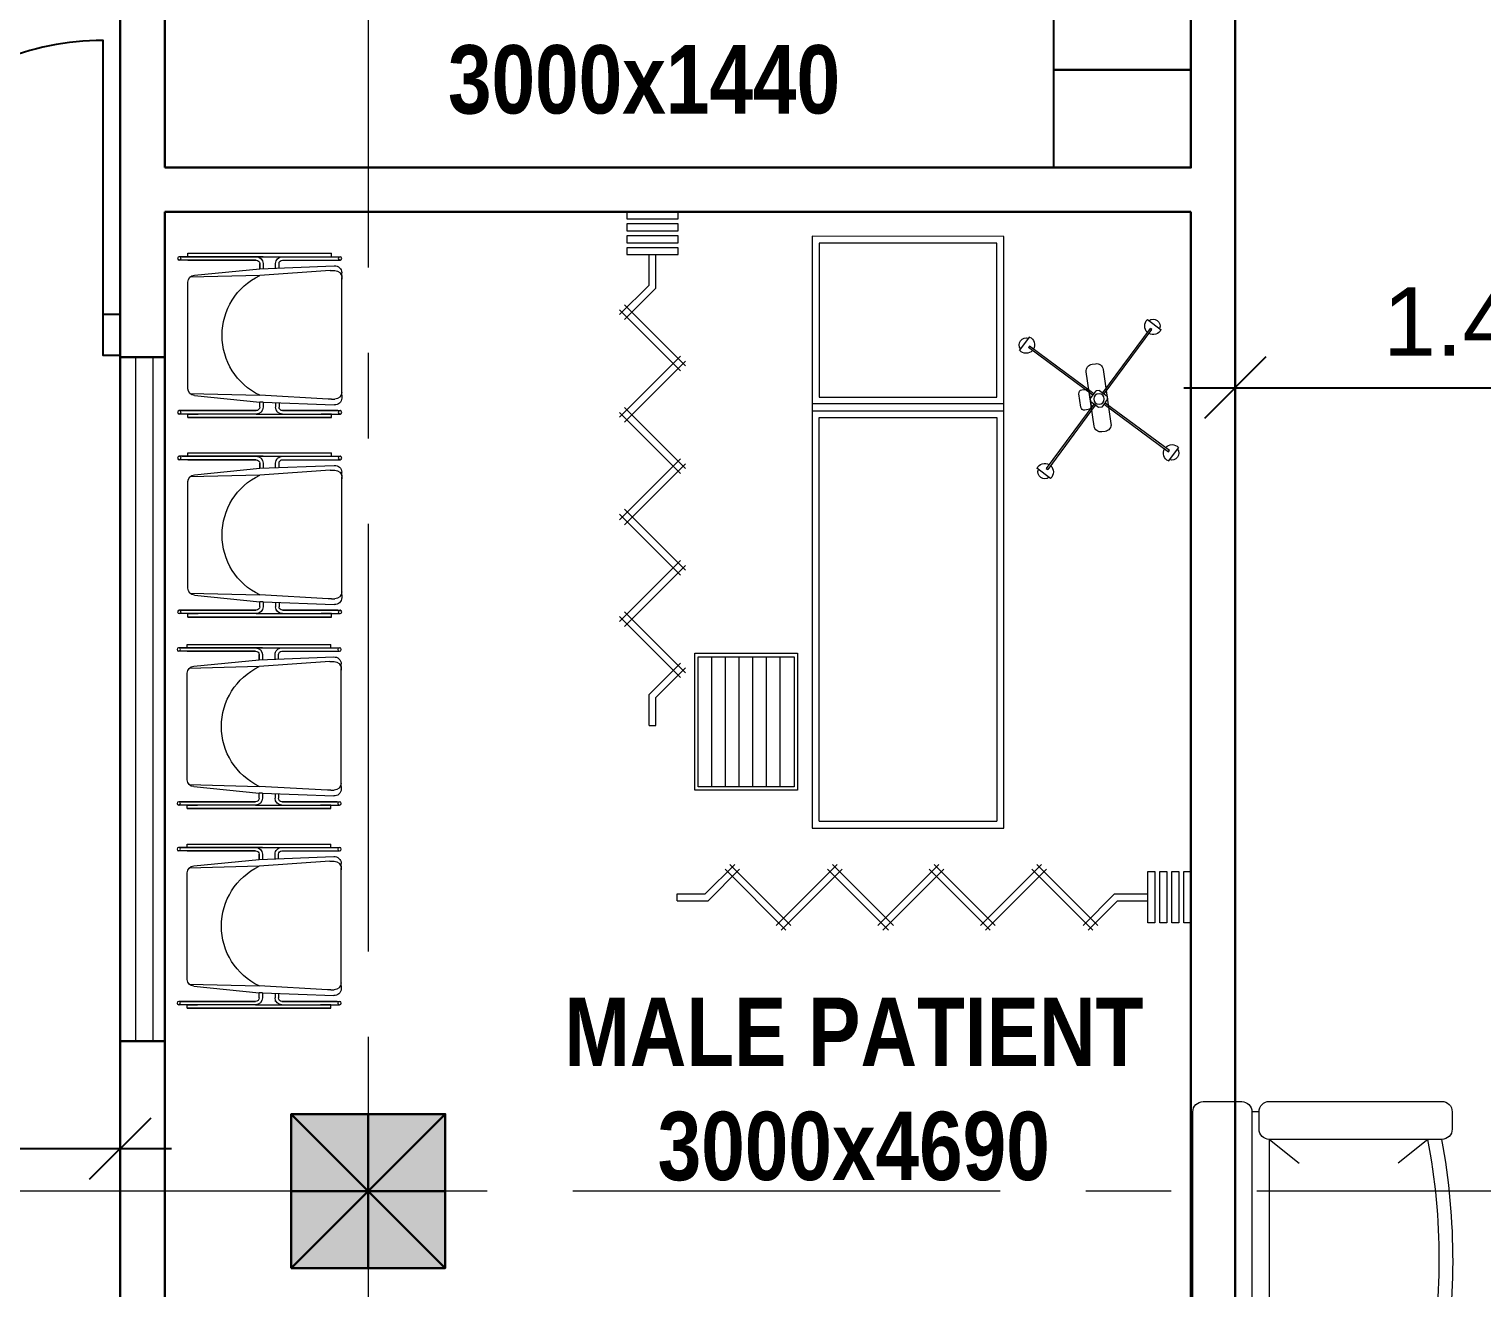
# Model space of a CAD drawing. Header units: metres. Extents: x 319894 to 3389272, y 120 to 6136017.
# Drawn here: x 321319.069 to 321323.317, y 3068028.857 to 3068032.538 of the extents above; entities that cross this region are included whole.
import ezdxf

# ---------------------------------------------------------------- set-up
doc = ezdxf.new("R2010")
doc.units = ezdxf.units.M
doc.header["$MEASUREMENT"] = 0
doc.linetypes.add('CENTER', pattern=[2, 1.25, -0.25, 0.25, -0.25])
doc.linetypes.add('HIDDEN', pattern=[0.375, 0.25, -0.125])
doc.layers.get('Defpoints').update_dxf_attribs({"color": 254})
for name, color, linetype, lineweight in [('centerline', 255, 'HIDDEN', 5), ('column', 50, 'Continuous', 30), ('Fixtures', 31, 'Continuous', 20), ('hatch', 252, 'Continuous', 15), ('wall', 4, 'Continuous', 30), ('window-door', 4, 'Continuous', 20)]:
    doc.layers.add(name, color=color, linetype=linetype, lineweight=lineweight)
for name, color, linetype in [('door_cad-block.com', 7, 'Continuous'), ('S-DIM', 7, 'Continuous'), ('steps', 23, 'Continuous'), ('TEXT', 255, 'Continuous')]:
    doc.layers.add(name, color=color, linetype=linetype)
doc.styles.get("Standard").update_dxf_attribs({"font": 'arial.ttf'})
doc.dimstyles.get("Standard").update_dxf_attribs({"dimtxt": 0.2, "dimasz": 0.18, "dimexe": 0.2, "dimexo": 0.2, "dimgap": 0.09, "dimtad": 1, "dimzin": 0, "dimdsep": 46, "dimtxsty": 'Standard', "dimblk": 'OBLIQUE', "dimcen": 0.09, "dimdle": 0.15, "dimclrt": 7, "dimadec": 0, "dimazin": 0, "dimtfac": 1, "dimtofl": 0, "dimtmove": 0, "dimatfit": 3, "dimfxl": 0.3, "dimfxlon": 1, "dimtfillclr": 2, "dimtolj": 1, "dimtzin": 0, "dimarcsym": 0})

# ---------------------------------------------------------------- blocks, each defined once
blk = doc.blocks.new('column')
at = {"layer": 'hatch'}
h = blk.add_hatch(color=256, dxfattribs=at)
h.dxf.hatch_style = 1
h.paths.add_polyline_path([(0, 0), (0.45, 0), (0.45, 0.45), (0, 0.45)])
at = {"layer": 'column'}
for p, q in [((0, 0.45), (0.45, 0)), ((0, 0), (0.45, 0.45)), ((0.225, 0.45), (0.225, 0)), ((0, 0.225), (0.45, 0.225))]:
    blk.add_line(p, q, dxfattribs=at)
blk.add_lwpolyline([(0, 0), (0.45, 0), (0.45, 0.45), (0, 0.45)], close=True, dxfattribs=at)
blk = doc.blocks.new('BGRID')
at = {"layer": 'centerline', "linetype": 'CENTER'}
for p, q in [((322143.3843, 3068091.5451), (322143.3843, 3068053.8854)), ((322157.2322, 3068081.5944), (322134.6013, 3068081.5944))]:
    blk.add_line(p, q, dxfattribs=at)
at = {"layer": 'wall'}
blk.add_blockref('column', (322143.1593, 3068081.3694), dxfattribs=at)
blk = doc.blocks.new('*U950')
at = {"color": 0, "linetype": 'ByBlock', "ltscale": 10}
blk.add_lwpolyline([(-50, 0), (-50, 800, 0.414214), (-850, 0)], format="xyb", dxfattribs=at)
at = {"color": 0}
for points in [[(-900, 0), (-850, 0), (-850, -120.6), (-900, -120.6)], [(-50, 0), (0, 0), (0, -120.6), (-50, -120.6)]]:
    blk.add_lwpolyline(points, close=True, dxfattribs=at)
blk = doc.blocks.new('MC-17')
for p, q in [((-0.173, 0.5978), (-0.1812, 0.5978)), ((-0.173, 0.5978), (-0.1552, 0.5978)), ((-0.1642, 0.5978), (0.1716, 0.5978)), ((-0.1552, 0.5978), (-0.1552, 0.597)), ((0.177, 0.5978), (0.1664, 0.5978)), ((0.177, 0.5978), (0.1853, 0.5978)), ((-0.238, 0.5678), (-0.228, 0.5678)), ((-0.238, 0.5678), (-0.228, 0.5678)), ((-0.238, 0.5678), (-0.228, 0.5678)), ((-0.238, 0.5678), (-0.228, 0.5678)), ((-0.238, 0.5678), (-0.228, 0.5678)), ((-0.238, 0.1478), (-0.238, 0.5678)), ((-0.238, 0.5678), (-0.238, 0.1478)), ((-0.228, 0.5861), (-0.228, 0.593)), ((-0.228, 0.5861), (-0.228, 0.5864)), ((-0.228, 0.5678), (-0.228, 0.5864)), ((-0.228, 0.4245), (-0.228, 0.5861)), ((-0.228, 0.5678), (-0.228, 0.5378)), ((-0.218, 0.5861), (-0.218, 0.593)), ((-0.218, 0.5861), (-0.218, 0.5864)), ((-0.218, 0.4245), (-0.218, 0.5864)), ((-0.218, 0.5864), (-0.218, 0.4245)), ((-0.1933, 0.3678), (-0.2011, 0.5761)), ((-0.1842, 0.568), (-0.1842, 0.5778)), ((-0.1842, 0.568), (-0.1842, 0.5577)), ((-0.1842, 0.5577), (-0.173, 0.3578)), ((0.1916, 0.5644), (0.177, 0.3578)), ((0.1916, 0.5644), (0.1916, 0.5778)), ((0.197, 0.3578), (0.2052, 0.5761)), ((0.222, 0.5858), (0.222, 0.5931)), ((0.222, 0.4245), (0.222, 0.5858)), ((0.232, 0.5858), (0.232, 0.5931)), ((0.232, 0.4245), (0.232, 0.5858)), ((0.232, 0.5678), (0.242, 0.5678)), ((0.242, 0.1478), (0.242, 0.5678)), ((0.232, 0.3451), (0.232, 0.4421)), ((-0.228, 0.3478), (-0.228, 0.4245)), ((-0.2178, 0.4045), (-0.218, 0.4045)), ((-0.1951, 0.4145), (-0.208, 0.4145)), ((-0.1947, 0.4045), (-0.208, 0.4045)), ((0.1988, 0.4045), (0.212, 0.4045)), ((0.1992, 0.4145), (0.212, 0.4145)), ((0.232, 0.3678), (0.232, 0.4045)), ((-0.228, 0.3478), (-0.228, 0.1301)), ((-0.218, 0.3478), (-0.218, 0.1301)), ((-0.218, 0.1295), (-0.218, 0.3478)), ((-0.1933, 0.3678), (-0.208, 0.3678)), ((-0.208, 0.3578), (-0.193, 0.3578)), ((-0.208, 0.3578), (-0.193, 0.3578)), ((-0.1933, 0.3678), (-0.193, 0.3578)), ((-0.1739, 0.1668), (-0.193, 0.3578)), ((-0.173, 0.3578), (-0.173, 0.3578)), ((-0.1677, 0.1533), (-0.173, 0.3578)), ((0.177, 0.3578), (0.1718, 0.1533)), ((0.178, 0.1668), (0.197, 0.3578)), ((0.212, 0.3578), (0.197, 0.3578)), ((0.197, 0.3578), (0.212, 0.3578)), ((0.212, 0.3678), (0.1974, 0.3678)), ((0.222, 0.3478), (0.222, 0.3308)), ((0.222, 0.1478), (0.222, 0.3478)), ((0.232, 0.3678), (0.232, 0.3451)), ((0.232, 0.3578), (0.232, 0.3678)), ((0.232, 0.3578), (0.232, 0.3363)), ((0.232, 0.1304), (0.232, 0.3478)), ((0.222, 0.3308), (0.222, 0.1478)), ((0.232, 0.3363), (0.232, 0.1226)), ((-0.228, 0.1478), (-0.228, 0.1778)), ((-0.238, 0.1478), (-0.228, 0.1478)), ((-0.238, 0.1478), (-0.228, 0.1478)), ((-0.238, 0.1478), (-0.228, 0.1478)), ((-0.238, 0.1478), (-0.228, 0.1478)), ((-0.238, 0.1478), (-0.228, 0.1478)), ((-0.228, 0.1478), (-0.228, 0.1301)), ((-0.228, 0.1311), (-0.228, 0.1227)), ((-0.228, 0.1311), (-0.228, 0.1301)), ((-0.218, 0.1301), (-0.218, 0.1332)), ((-0.218, 0.1295), (-0.218, 0.1267)), ((-0.1739, 0.1668), (-0.1739, 0.1668)), ((-0.1539, 0.1478), (0.158, 0.1478)), ((0.222, 0.1478), (0.222, 0.1304)), ((0.222, 0.1304), (0.222, 0.1226)), ((0.232, 0.1478), (0.242, 0.1478)), ((0.232, 0.1304), (0.232, 0.1226)), ((-0.218, 0.1267), (-0.218, 0.1227))]:
    blk.add_line(p, q)
for centre in [(-0.223, 0.5928), (0.227, 0.5928), (-0.223, 0.1228), (0.227, 0.1228)]:
    blk.add_circle(centre, 0.005)
for centre, radius, start, end in [((-0.1812, 0.5778), 0.02, 90, 184.7637), ((-0.1642, 0.5778), 0.02, 90, 180), ((0.1716, 0.5778), 0.02, 0, 90), ((0.1853, 0.5778), 0.02, 355.2364, 90), ((-0.208, 0.4245), 0.02, 180, 270), ((-0.208, 0.4245), 0.01, 180, 270), ((0.212, 0.4245), 0.01, 270, 0), ((0.212, 0.4245), 0.02, 270, 0), ((-0.208, 0.3478), 0.02, 90, 180), ((-0.208, 0.3478), 0.01, 90, 180), ((-0.208, 0.3478), 0.01, 90, 180), ((0.002, 0.442), 0.1942, 205.6954, 334.3046), ((0.212, 0.3478), 0.02, 0, 90), ((0.212, 0.3478), 0.01, 0, 90), ((-0.1539, 0.1678), 0.02, 182.7263, 270), ((0.158, 0.1678), 0.02, 270, 357.2737)]:
    blk.add_arc(centre, radius, start, end)
blk = doc.blocks.new('_Oblique')
at = {"color": 0, "linetype": 'ByBlock', "lineweight": -2}
blk.add_line((-0.5, -0.5), (0.5, 0.5), dxfattribs=at)
blk = doc.blocks.new('*D974')
at = {"layer": 'Defpoints', "color": 0, "transparency": 16777216}
for p in [(321318.1953, 3068029.7301), (321319.3353, 3068029.7301), (321319.3353, 3068029.2647)]:
    blk.add_point(p, dxfattribs=at)
at = {"layer": 'S-DIM', "color": 0, "lineweight": -2, "transparency": 16777216}
for p, q in [((321318.1953, 3068029.5301), (321318.1953, 3068029.0647)), ((321319.3353, 3068029.5301), (321319.3353, 3068029.0647)), ((321318.0453, 3068029.2647), (321319.4853, 3068029.2647))]:
    blk.add_line(p, q, dxfattribs=at)
at = {"layer": 'S-DIM', "color": 0, "lineweight": -2, "transparency": 16777216, "xscale": 0.18, "yscale": 0.18, "zscale": 0.18, "rotation": 180}
blk.add_blockref('_Oblique', (321318.1953, 3068029.2647), dxfattribs=at)
at = {"layer": 'S-DIM', "color": 0, "lineweight": -2, "transparency": 16777216, "xscale": 0.18, "yscale": 0.18, "zscale": 0.18}
blk.add_blockref('_Oblique', (321319.3353, 3068029.2647), dxfattribs=at)
at = {"layer": 'S-DIM', "color": 7, "transparency": 16777216, "insert": (321318.7653, 3068029.4551), "char_height": 0.2, "attachment_point": 5}
blk.add_mtext('\\A1;1.14', dxfattribs=at)
blk = doc.blocks.new('*D976')
at = {"layer": 'Defpoints', "color": 0, "transparency": 16777216}
for p in [(321323.9929, 3068032.5214), (321322.5953, 3068031.852), (321323.9929, 3068031.4891)]:
    blk.add_point(p, dxfattribs=at)
at = {"layer": 'S-DIM', "color": 0, "lineweight": -2, "transparency": 16777216}
for p, q in [((321323.9929, 3068031.7891), (321323.9929, 3068031.2891)), ((321322.5953, 3068031.652), (321322.5953, 3068031.2891)), ((321322.4453, 3068031.4891), (321324.1429, 3068031.4891))]:
    blk.add_line(p, q, dxfattribs=at)
at = {"layer": 'S-DIM', "color": 0, "lineweight": -2, "transparency": 16777216, "xscale": 0.18, "yscale": 0.18, "zscale": 0.18, "rotation": 180}
blk.add_blockref('_Oblique', (321322.5953, 3068031.4891), dxfattribs=at)
at = {"layer": 'S-DIM', "color": 0, "lineweight": -2, "transparency": 16777216, "xscale": 0.18, "yscale": 0.18, "zscale": 0.18}
blk.add_blockref('_Oblique', (321323.9929, 3068031.4891), dxfattribs=at)
at = {"layer": 'S-DIM', "color": 7, "transparency": 16777216, "insert": (321323.2991, 3068031.6812), "char_height": 0.2, "attachment_point": 5}
blk.add_mtext('\\A1;1.40', dxfattribs=at)
blk = doc.blocks.new('MA-47')
for p, q in [((-0.1, 0.01), (-0.1, 0.39)), ((-0.06, 0.01), (-0.06, 0.39)), ((-0.02, 0.01), (-0.02, 0.39)), ((0.02, 0.01), (0.02, 0.39)), ((0.06, 0.01), (0.06, 0.39)), ((0.1, 0.01), (0.1, 0.39))]:
    blk.add_line(p, q)
for points in [[(0.15, 0.4), (0.15, 0), (-0.15, 0), (-0.15, 0.4)], [(0.14, 0.39), (0.14, 0.01), (-0.14, 0.01), (-0.14, 0.39)]]:
    blk.add_lwpolyline(points, close=True)
blk = doc.blocks.new('EM-4')
for p, q in [((-0.1414, 0.2323), (-0.1816, 0.2026)), ((-0.1541, 0.2033), (-0.1501, 0.2062)), ((-0.015, 0.0148), (-0.1541, 0.2033)), ((-0.011, 0.0178), (-0.1501, 0.2062)), ((0.2323, 0.1414), (0.2026, 0.1816)), ((0.0148, 0.015), (0.2033, 0.1541)), ((0.0178, 0.011), (0.2062, 0.1501)), ((0.2033, 0.1541), (0.2062, 0.1501)), ((-0.0235, 0.0086), (-0.025, -0.0013)), ((-0.0013, 0.025), (-0.0235, 0.0086)), ((0.0086, 0.0235), (-0.0013, 0.025)), ((0.0192, 0.0091), (0.0086, 0.0235)), ((0.0192, 0.0091), (0.025, 0.0013)), ((0.0235, -0.0086), (0.025, 0.0013)), ((-0.0178, -0.011), (-0.2062, -0.1501)), ((-0.0148, -0.015), (-0.2033, -0.1541)), ((-0.025, -0.0013), (-0.0086, -0.0235)), ((0.0013, -0.025), (-0.0086, -0.0235)), ((0.0013, -0.025), (0.0235, -0.0086)), ((0.011, -0.0178), (0.1501, -0.2062)), ((0.015, -0.0148), (0.1541, -0.2033)), ((-0.2323, -0.1414), (-0.2026, -0.1816)), ((-0.2033, -0.1541), (-0.2062, -0.1501)), ((0.1414, -0.2323), (0.1816, -0.2026)), ((0.1541, -0.2033), (0.1501, -0.2062))]:
    blk.add_line(p, q)
for points in [[(-0.0205, -0.1018), (-0.0106, -0.1032, 0.414214), (0.0121, -0.0862), (0.0349, 0.0721, 0.414214), (0.0179, 0.0948), (0.008, 0.0962, 0.414214), (-0.0146, 0.0792), (-0.0374, -0.0791, 0.414214)], [(-0.0501, -0.0268), (-0.0402, -0.0282, 0.414214), (-0.0289, -0.0197), (-0.0232, 0.0199, 0.414214), (-0.0316, 0.0312), (-0.0415, 0.0326, 0.414214), (-0.0529, 0.0241), (-0.0586, -0.0155, 0.414214)]]:
    blk.add_lwpolyline(points, format="xyb", close=True)
blk.add_circle((0, 0), 0.0155)
for centre, radius, start, end in [((-0.1585, 0.2134), 0.02, 50.9829, 201.8628), ((-0.1585, 0.2134), 0.025, 312.1777, 48.0251), ((-0.1585, 0.2134), 0.025, 204.8207, 300.6994), ((0.2134, 0.1585), 0.025, 114.8207, 210.6994), ((0.2134, 0.1585), 0.02, 320.9829, 111.8628), ((0.2134, 0.1585), 0.025, 222.1777, 318.0251), ((-0.2134, -0.1585), 0.02, 140.9829, 291.8628), ((-0.2134, -0.1585), 0.025, 42.1777, 138.0251), ((-0.2134, -0.1585), 0.025, 294.8207, 30.6994), ((0.1585, -0.2134), 0.025, 132.1777, 228.0251), ((0.1585, -0.2134), 0.025, 24.8207, 120.6994), ((0.1585, -0.2134), 0.02, 230.9829, 21.8628)]:
    blk.add_arc(centre, radius, start, end)
blk = doc.blocks.new('H-25')
for p, q in [((-1.1834, 0.0962), (-1.3617, -0.0821)), ((-1.1976, 0.0962), (-1.0193, -0.0821)), ((-0.8834, 0.0962), (-1.0617, -0.0821)), ((-0.9004, 0.0962), (-0.7221, -0.0821)), ((-0.5862, 0.0962), (-0.7645, -0.0821)), ((-0.6004, 0.0962), (-0.4221, -0.0821)), ((-0.2862, 0.0962), (-0.4645, -0.0821)), ((-0.3004, 0.0962), (-0.2142, 0.01)), ((-1.1693, 0.0821), (-1.3476, -0.0962)), ((-1.2117, 0.0821), (-1.0334, -0.0962)), ((-0.8693, 0.0821), (-1.0476, -0.0962)), ((-0.9145, 0.0821), (-0.7362, -0.0962)), ((-0.5721, 0.0821), (-0.7504, -0.0962)), ((-0.6145, 0.0821), (-0.4362, -0.0962)), ((-0.2721, 0.0821), (-0.4504, -0.0962)), ((-0.3145, 0.0821), (-0.2225, -0.01)), ((-1.5015, 0.01), (-1.4114, 0.01)), ((-1.5015, 0.01), (-1.5015, -0.01)), ((-1.4114, 0.01), (-1.3193, -0.0821)), ((-0.2142, 0.01), (-0.125, 0.01)), ((-1.5015, -0.01), (-1.4197, -0.01)), ((-1.4197, -0.01), (-1.3334, -0.0962)), ((-0.2225, -0.01), (-0.125, -0.01))]:
    blk.add_line(p, q)
for points in [[(-0.105, -0.075), (-0.105, 0.075), (-0.125, 0.075), (-0.125, -0.075)], [(-0.09, -0.075), (-0.07, -0.075), (-0.07, 0.075), (-0.09, 0.075)], [(-0.055, -0.075), (-0.035, -0.075), (-0.035, 0.075), (-0.055, 0.075)], [(-0.02, -0.075), (0, -0.075), (0, 0.075), (-0.02, 0.075)]]:
    blk.add_lwpolyline(points, close=True)
blk = doc.blocks.new('bed1')
at = {"layer": 'Fixtures'}
for p, q in [((322380.6825, 3068086.3436), (322380.6824, 3068085.7836)), ((322382.4125, 3068086.3434), (322380.6825, 3068086.3436)), ((322381.1725, 3068086.3436), (322381.1724, 3068085.7836)), ((322381.1925, 3068086.3436), (322381.1725, 3068086.3436)), ((322381.1924, 3068085.7836), (322381.1925, 3068086.3436)), ((322382.4124, 3068085.7834), (322382.4125, 3068086.3434)), ((322380.7025, 3068086.3236), (322380.7024, 3068085.8036)), ((322381.1525, 3068086.3236), (322380.7025, 3068086.3236)), ((322381.1524, 3068085.8036), (322381.1525, 3068086.3236)), ((322381.2124, 3068085.8035), (322381.2125, 3068086.3235)), ((322381.2125, 3068086.3235), (322382.3925, 3068086.3234)), ((322382.3924, 3068085.8034), (322382.3925, 3068086.3234)), ((322380.7024, 3068085.8036), (322381.1524, 3068085.8036)), ((322382.3924, 3068085.8034), (322381.2124, 3068085.8035)), ((322380.6824, 3068085.7836), (322382.4124, 3068085.7834)), ((322381.1724, 3068085.7836), (322381.1924, 3068085.7836))]:
    blk.add_line(p, q, dxfattribs=at)
blk = doc.blocks.new('SALOND')
for p, q in [((-1175.5, -193.7), (-1174.9, -172.9)), ((1180.2, -193.7), (1179.6, -172.9)), ((-390.7, -223.7), (-1094.6, -223.7)), ((-1094.6, -223.7), (-1024.7, -310.6)), ((-390.7, -223.7), (-460.6, -310.6)), ((-349.6, -223.7), (354.3, -223.7)), ((-349.6, -223.7), (-279.7, -310.6)), ((-349.6, -223.7), (-279.7, -310.6)), ((354.3, -223.7), (284.4, -310.6)), ((395.3, -223.7), (1099.3, -223.7)), ((395.3, -223.7), (465.3, -310.6)), ((1099.3, -223.7), (1029.4, -310.6)), ((-1094.6, -687), (-1024.7, -600.1)), ((-390.7, -687), (-460.6, -600.1)), ((-349.6, -687), (-279.7, -600.1)), ((354.3, -687), (284.4, -600.1)), ((395.3, -687), (465.3, -600.1)), ((1099.3, -687), (1029.4, -600.1))]:
    blk.add_line(p, q)
for points in [[(-383.1, -142.9), (-383.1, -30, 0.414214), (-413.1, 0), (-1174.9, 0, 0.414214), (-1204.9, -30), (-1204.9, -142.9, 0.414214), (-1174.9, -172.9), (-413.1, -172.9, 0.414214)], [(-357.2, -142.9), (-357.2, -30, -0.414214), (-327.2, 0), (327.2, 0, -0.414214), (357.2, -30), (357.2, -142.9, -0.414214), (327.2, -172.9), (-327.2, -172.9, -0.414214)], [(387.8, -142.9), (387.8, -30, -0.414214), (417.8, 0), (1179.6, 0, -0.414214), (1209.6, -30), (1209.6, -142.9, -0.414214), (1179.6, -172.9), (417.8, -172.9, -0.414214)], [(-1205.5, -223.7), (-1205.5, -728.1, 0.414214), (-1175.5, -758.1), (-1124.6, -758.1, 0.414214), (-1094.6, -728.1), (-1094.6, -223.7, 0.414214), (-1124.6, -193.7), (-1175.5, -193.7, 0.414214)], [(1210.2, -223.7), (1210.2, -728.1, -0.414214), (1180.2, -758.1), (1129.3, -758.1, -0.414214), (1099.3, -728.1), (1099.3, -223.7, -0.414214), (1129.3, -193.7), (1180.2, -193.7, -0.414214)]]:
    blk.add_lwpolyline(points, format="xyb", close=True)
for points in [[(-369.3, -224.5), (-369.3, -695.1)], [(375.6, -224.5), (375.6, -695.1)]]:
    blk.add_lwpolyline(points)
for centre, radius, start, end in [((-742.6, 1140.3), 1861, 259.0974, 280.9026), ((2.3, 1140.3), 1861, 259.0974, 280.9026), ((747.3, 1140.3), 1861, 259.0974, 280.9026), ((-742.6, 1160.3), 1921, 259.442, 280.9026), ((2.3, 1160.3), 1921, 258.8192, 281.1808), ((747.3, 1160.3), 1921, 259.0974, 280.558)]:
    blk.add_arc(centre, radius, start, end)

msp = doc.modelspace()

# ---------------------------------------------------------------- linework, layer by layer
at = {"layer": 'steps'}
for points in [[(321322.4653, 3068032.7059), (321322.4653, 3068032.4189), (321322.0653, 3068032.4189), (321322.0653, 3068032.7059)], [(321322.4653, 3068032.4189), (321322.4653, 3068032.1319), (321322.0653, 3068032.1319), (321322.0653, 3068032.4189)]]:
    msp.add_lwpolyline(points, close=True, dxfattribs=at)
at = {"layer": 'wall'}
for p, q in [((321322.5953, 3068032.0031), (321322.5953, 3068035.1331)), ((321322.4653, 3068032.1331), (321322.4653, 3068033.5681)), ((321319.3353, 3068032.0031), (321319.3353, 3068032.8181)), ((321319.4653, 3068032.1331), (321319.4653, 3068032.8181)), ((321319.4653, 3068032.1331), (321322.4653, 3068032.1331)), ((321322.5953, 3068027.188), (321322.5953, 3068032.1331)), ((321319.3353, 3068028.218), (321319.3353, 3068032.0031)), ((321319.4653, 3068032.0031), (321322.4653, 3068032.0031)), ((321319.4653, 3068028.218), (321319.4653, 3068032.0031)), ((321322.4653, 3068027.318), (321322.4653, 3068032.0031)), ((321319.3353, 3068031.5787), (321319.4653, 3068031.5787)), ((321319.3353, 3068029.5787), (321319.4653, 3068029.5787))]:
    msp.add_line(p, q, dxfattribs=at)
at = {"layer": 'window-door'}
for p, q in [((321319.3803, 3068031.5787), (321319.3803, 3068029.5787)), ((321319.4303, 3068031.5787), (321319.4303, 3068029.5787))]:
    msp.add_line(p, q, dxfattribs=at)

# ---------------------------------------------------------------- block references
at = {"layer": 'centerline'}
msp.add_blockref('BGRID', (-823.3239, -52.4541), dxfattribs=at)
at = {"layer": 'door_cad-block.com', "xscale": 0.0009999897434434884, "yscale": 0.0009999897434434884, "zscale": 0.0009999897434434884, "rotation": 3.043665783862509e-07}
msp.add_blockref('*U950', (321319.3353, 3068031.7041), dxfattribs=at)
at = {"layer": 'Fixtures', "rotation": 90.0000000065938}
msp.add_blockref('H-25', (321320.8916, 3068032.0031), dxfattribs=at)
at = {"layer": 'Fixtures', "xscale": -1}
for name, p, rotation in [('MC-17', (321319.3852, 3068031.64), 270), ('EM-4', (321322.1971, 3068031.4561), 180), ('MC-17', (321319.3852, 3068031.0565), 270), ('MC-17', (321319.3835, 3068030.4966), 270), ('MC-17', (321319.3835, 3068029.913), 270), ('H-25', (321322.4653, 3068029.9992), 180)]:
    msp.add_blockref(name, p, dxfattribs=dict(at, rotation=rotation))
at = {"layer": 'Fixtures'}
msp.add_blockref('MA-47', (321321.1653, 3068030.3126), dxfattribs=at)
at = {"layer": 'Fixtures', "xscale": 0.0009999999999999996, "yscale": 0.0009999999999999996, "zscale": 0.0009999999999999996, "rotation": 89.99999999999999}
msp.add_blockref('SALOND', (321322.4714, 3068028.1922), dxfattribs=at)
at = {"layer": 'wall', "rotation": 270}
msp.add_blockref('bed1', (-2746764.425, 3390412.6141), dxfattribs=at)

# ---------------------------------------------------------------- texts
at = {"layer": 'TEXT', "linetype": 'Continuous', "char_height": 0.2, "width": 4.845257, "attachment_point": 1, "rotation": 360}
for s, insert in [('\\pi1.07092,t4.47092;{\\fArial Narrow|b1|i0|c0|p34;FEMALE CHANGING RM.\\P\\pi1.85912,t5.25912;3000x1440}', (321318.4344, 3068032.8241)), ('\\pi1.58682,t4.98682;{\\fArial Narrow|b1|i0|c0|p34;MALE PATIENT\\P\\pi1.85912,t5.25912;3000x4690}', (321319.0475, 3068029.7057))]:
    msp.add_mtext(s, dxfattribs=dict(at, insert=insert))

# ---------------------------------------------------------------- dimensions: what is measured, and where the dimension line sits
at = {"layer": 'S-DIM'}
dim = msp.add_linear_dim(base=(321323.9929, 3068031.4891), p1=(321322.5953, 3068031.852), p2=(321323.9929, 3068032.5214), dimstyle='Standard', dxfattribs=at)
dim.commit()
dim.dimension.update_dxf_attribs({"geometry": '*D976', "text_midpoint": (321323.2991, 3068031.4891), "dimtype": 160})
dim = msp.add_linear_dim(base=(321319.3353, 3068029.2647), p1=(321318.1953, 3068029.7301), p2=(321319.3353, 3068029.7301), dimstyle='Standard', dxfattribs=at)
dim.commit()
dim.dimension.update_dxf_attribs({"geometry": '*D974', "text_midpoint": (321318.7653, 3068029.4551)})

doc.saveas('drawing.dxf')
